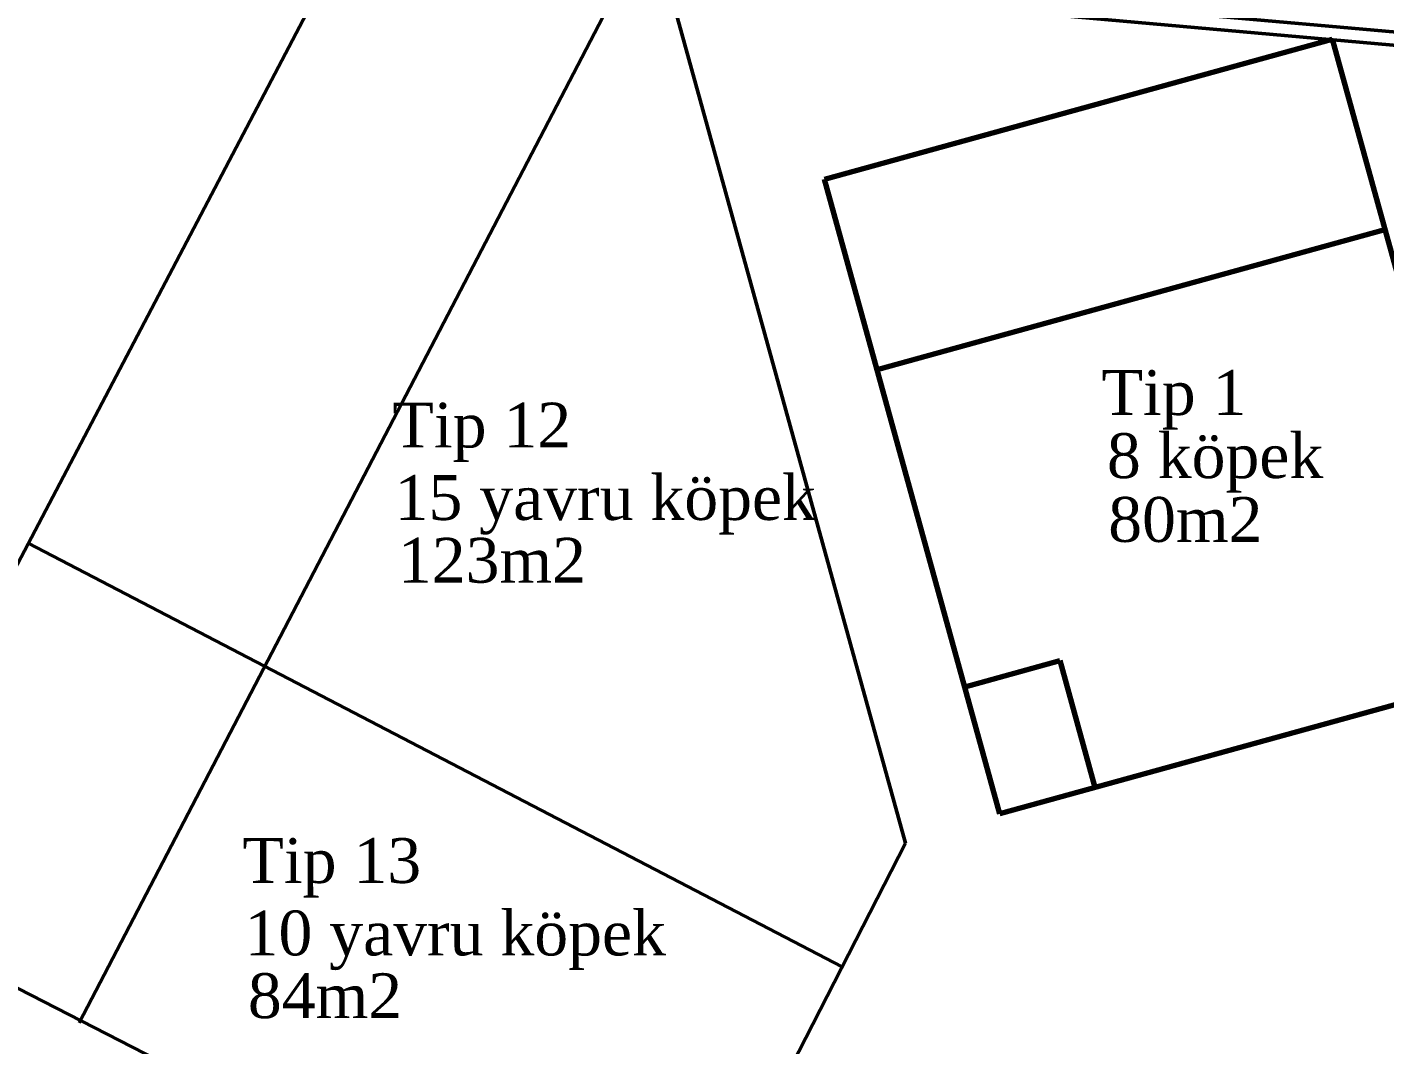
# Model space of a CAD drawing. Header units: millimetres. Extents: x 2046 to 14753, y 2361 to 29276.
# Drawn here: x 4618 to 5133, y 27604 to 27991 of the extents above; entities that cross this region are included whole.
import ezdxf

# ---------------------------------------------------------------- set-up
doc = ezdxf.new("R2010")
doc.units = ezdxf.units.MM
doc.layers.add('A.O. DUVAR', color=7, linetype='Continuous', lineweight=50)
doc.styles.add('A.O. MALZEME', font='times.ttf', dxfattribs={"height": 10})

msp = doc.modelspace()

# ---------------------------------------------------------------- linework, layer by layer
at = {"layer": 'A.O. DUVAR'}
for p, q in [((4756.477, 28058.439), (4547.236, 27659.651)), ((4637.332, 27612.379), (4854.684, 28029.892)), ((4951.077, 27680.568), (4854.684, 28029.892)), ((4960.615, 28004.307), (5967.408, 27914.788)), ((4959.687, 27999.37), (5967.408, 27909.768)), ((4986.895, 27691.743), (4920.395, 27932.736)), ((4927.042, 27633.644), (4618.004, 27794.526)), ((4858.66, 27500.138), (4951.077, 27680.568)), ((4547.236, 27659.651), (4858.66, 27500.138))]:
    msp.add_line(p, q, dxfattribs=at)
at = {"layer": 'A.O. DUVAR', "lineweight": 70}
for p, q in [((4920.395, 27932.736), (5113.189, 27985.937)), ((5113.189, 27985.937), (5179.69, 27744.943)), ((4986.895, 27691.743), (4920.395, 27932.736)), ((4940.345, 27860.438), (5133.139, 27913.639)), ((4973.595, 27739.942), (5009.744, 27749.917)), ((5009.744, 27749.917), (5023.044, 27701.718)), ((5179.69, 27744.943), (4986.895, 27691.743))]:
    msp.add_line(p, q, dxfattribs=at)

# ---------------------------------------------------------------- texts
at = {"layer": 'A.O. DUVAR', "style": 'A.O. MALZEME'}
for s, height, p in [('Tip 1', 17.0249, (5025.584, 27843.235, 5)), ('Tip 12', 17.0249, (4756.328, 27830.884, 5)), ('8 köpek', 17.0249, (5027.617, 27819.257, 5)), ('15 yavru köpek', 17.02491, (4757.14, 27803.361, 5)), ('80m2 ', 17.0249, (5028.097, 27795.03, 5)), ('123m2 ', 17.0249, (4758.37, 27779.544, 5)), ('Tip 13', 17.0249, (4699.356, 27665.494, 5)), ('10 yavru köpek', 17.02491, (4700.168, 27637.971, 5)), ('84m2 ', 17.0249, (4701.398, 27614.155, 5))]:
    msp.add_text(s, height=height, dxfattribs=at).set_placement(p)

doc.saveas('drawing.dxf')
